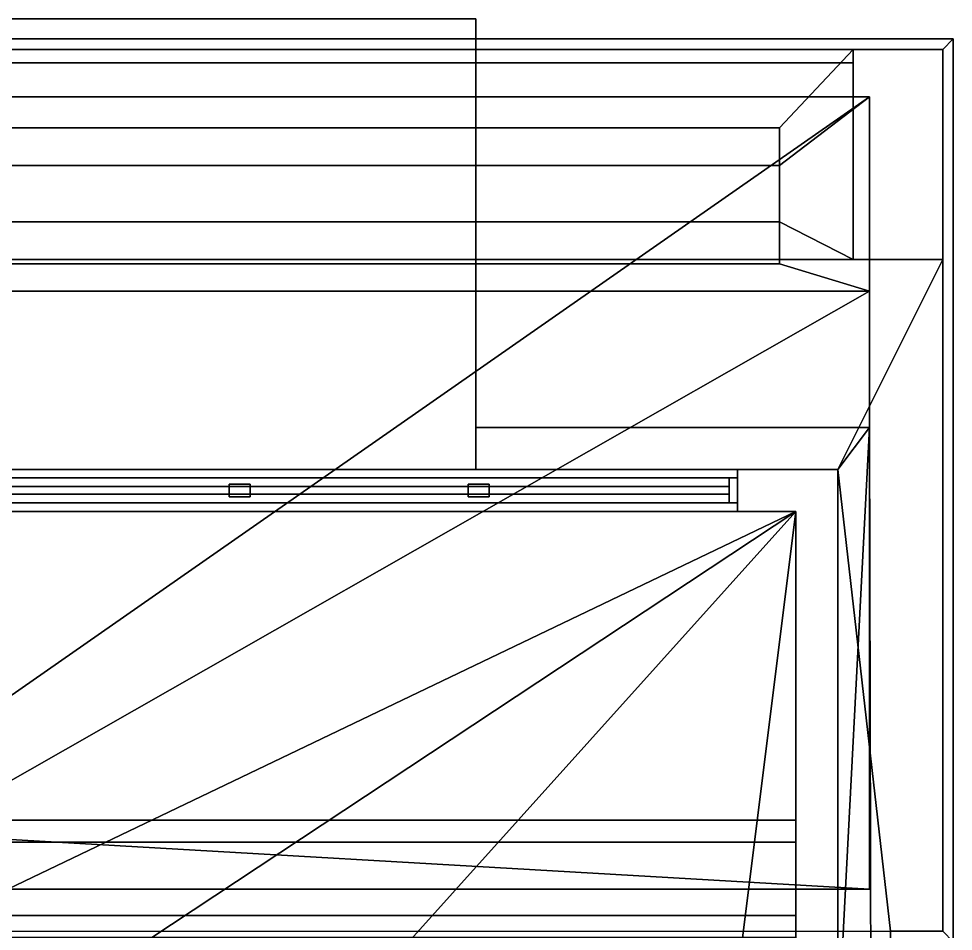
# Model space of a CAD drawing. Extents: x -7.1 to 5.5, y -11 to 12.
# Drawn here: x 0.986 to 5.44, y 7.7 to 12.047 of the extents above; entities that cross this region are included whole.
import ezdxf

# ---------------------------------------------------------------- set-up
doc = ezdxf.new("R2010")
doc.units = 0

msp = doc.modelspace()

# ---------------------------------------------------------------- linework, layer by layer
for points in [[(3.1645, 12.0466, -0.0047), (-4.7846, 12.0466, -0.0047), (-4.7846, 12.0466, 1.3192), (3.1645, 12.0466, 1.3192)], [(-4.7846, 9.9, 1.3192), (3.1645, 9.9, 1.3192), (3.1645, 12.0466, 1.3192), (-4.7846, 12.0466, 1.3192)], [(3.1645, 12.0466, -0.0047), (3.1645, 12.0466, 1.3192), (3.1645, 10.1, 0.0953), (3.1645, 10.1, -0.0047)], [(3.1645, 12.0466, 1.3192), (3.1645, 9.9, 1.3192), (3.1645, 9.9, 0.0953), (3.1645, 10.1, 0.0953)], [(5.44, 11.95, 15.7), (5.44, 11.95, 15.5697), (-7.06, 11.95, 15.5697), (-7.06, 11.95, 15.7)], [(5.39, 11.9, 15.7), (5.44, 11.95, 15.7), (-7.06, 11.95, 15.7), (-7.01, 11.9, 15.7)], [(-7.01, 11.9, 15.5697), (-7.06, 11.95, 15.5697), (5.44, 11.95, 15.5697), (5.39, 11.9, 15.5697)], [(5.39, 7.7, 15.7), (5.44, 7.65, 15.7), (5.44, 11.95, 15.7), (5.39, 11.9, 15.7)], [(5.39, 11.9, 15.5697), (5.44, 11.95, 15.5697), (5.44, 7.65, 15.5697), (5.39, 7.7, 15.5697)], [(5.44, 11.95, 15.7), (5.44, 7.65, 15.7), (5.44, 7.65, 15.5697), (5.44, 11.95, 15.5697)], [(4.9622, 11.9, 14.2953), (-6.5822, 11.9, 14.2953), (-7.01, 11.9, 15.8261), (5.39, 11.9, 15.8261)], [(-7.01, 11.9, 15.8261), (-7.01, 7.7, 15.8261), (5.39, 7.7, 15.8261), (5.39, 11.9, 15.8261)], [(-6.5822, 11.9, 3.7367), (4.9622, 11.9, 3.7367), (4.9622, 11.8363, 3.7213), (-6.5823, 11.8363, 3.7213)], [(-6.5822, 11.9, 7.3367), (4.9622, 11.9, 7.3367), (4.9622, 11.8363, 7.3213), (-6.5823, 11.8363, 7.3213)], [(4.9622, 11.9, 3.7367), (-6.5822, 11.9, 3.7367), (-6.2325, 11.5272, 4.8353), (4.6125, 11.5272, 4.8353)], [(4.9622, 11.9, 7.3367), (-6.5822, 11.9, 7.3367), (-6.2325, 11.5272, 8.4353), (4.6125, 11.5272, 8.4353)], [(-6.5822, 11.9, 10.6953), (4.9622, 11.9, 10.6953), (4.9622, 10.9, 10.6953), (-6.5822, 10.9, 10.6953)], [(4.9622, 11.9, 10.6953), (-6.5822, 11.9, 10.6953), (-6.2325, 11.5272, 12.0353), (4.6125, 11.5272, 12.0353)], [(-6.5822, 11.9, 14.2953), (4.9622, 11.9, 14.2953), (4.9622, 10.9, 14.2953), (-6.5822, 10.9, 14.2953)], [(4.9622, 10.9, 7.0953), (4.9622, 11.9, 3.7367), (4.6125, 11.5272, 4.8353), (4.6125, 11.0784, 6.4553)], [(4.9622, 10.9, 10.6953), (4.9622, 11.9, 7.3367), (4.6125, 11.5272, 8.4353), (4.6125, 11.0784, 10.0553)], [(4.9622, 10.9, 14.2953), (4.9622, 11.9, 10.6953), (4.6125, 11.5272, 12.0353), (4.6125, 11.0784, 13.6553)], [(4.9622, 10.9, 3.4953), (4.9622, 11.8371, 3.7216), (4.9622, 11.9, 3.4953)], [(4.9622, 10.9, 7.0953), (4.9622, 11.9, 7.0953), (4.9622, 11.9, 3.4953)], [(5.39, 11.9, 7.0953), (5.39, 11.9, 3.4953), (4.9622, 11.9, 3.4953), (4.9622, 11.9, 7.0953)], [(4.9622, 11.9, 3.4953), (5.39, 11.9, 3.4953), (5.39, 10.9, 3.4953), (4.9622, 10.9, 3.4953)], [(4.9622, 10.9, 7.0953), (4.9622, 11.8371, 7.3216), (4.9622, 11.9, 7.0953)], [(4.9622, 10.9, 10.6953), (4.9622, 11.9, 10.6953), (4.9622, 11.9, 7.0953)], [(5.39, 11.9, 10.6953), (5.39, 11.9, 7.0953), (4.9622, 11.9, 7.0953), (4.9622, 11.9, 10.6953)], [(4.9622, 11.9, 7.0953), (5.39, 11.9, 7.0953), (5.39, 10.9, 7.0953), (4.9622, 10.9, 7.0953)], [(4.9622, 10.9, 14.2953), (4.9622, 11.9, 14.2953), (4.9622, 11.9, 10.6953)], [(5.39, 11.9, 14.2953), (5.39, 11.9, 10.6953), (4.9622, 11.9, 10.6953), (4.9622, 11.9, 14.2953)], [(5.39, 11.9, 14.2953), (4.9622, 11.9, 14.2953), (5.39, 11.9, 15.8261)], [(5.39, 7.7, 3.4953), (5.39, 11.9, 3.4953), (5.39, 11.9, 7.0953), (5.39, 7.7, 7.0953)], [(5.39, 7.7, 7.0953), (5.39, 11.9, 7.0953), (5.39, 11.9, 10.6953), (5.39, 7.7, 10.6953)], [(5.39, 7.7, 10.6953), (5.39, 11.9, 10.6953), (5.39, 11.9, 14.2953), (5.39, 7.7, 14.2953)], [(5.39, 11.9, 14.2953), (5.39, 11.9, 15.8261), (5.39, 7.7, 15.8261), (5.39, 7.7, 14.2953)], [(-6.5823, 11.8363, 3.7213), (4.9622, 11.8363, 3.7213), (4.9622, 10.9, 3.4953), (-6.5823, 10.9, 3.4953)], [(-6.5823, 11.8363, 7.3213), (4.9622, 11.8363, 7.3213), (4.9622, 10.9, 7.0953), (-6.5823, 10.9, 7.0953)], [(-6.66, 11.6741, 3.6953), (5.04, 11.6741, 3.6953), (4.6125, 11.3477, 4.8353), (-6.2325, 11.3477, 4.8353)], [(0.04, 8.189, 3.6953), (5.04, 11.6741, 3.6953), (-6.66, 11.6741, 3.6953), (-2.16, 8.189, 3.6953)], [(-6.66, 11.6741, 7.2953), (5.04, 11.6741, 7.2953), (4.6125, 11.3477, 8.4353), (-6.2325, 11.3477, 8.4353)], [(0.04, 8.189, 7.2953), (5.04, 11.6741, 7.2953), (-6.66, 11.6741, 7.2953), (-2.16, 8.189, 7.2953)], [(-6.66, 11.6741, 10.8953), (5.04, 11.6741, 10.8953), (4.6125, 11.3477, 12.0353), (-6.2325, 11.3477, 12.0353)], [(0.04, 8.189, 10.8953), (5.04, 11.6741, 10.8953), (-6.66, 11.6741, 10.8953), (-2.16, 8.189, 10.8953)], [(5.04, 11.6741, 3.6953), (0.04, 8.189, 3.6953), (5.04, 7.9, 3.6953)], [(5.04, 11.6741, 7.2953), (0.04, 8.189, 7.2953), (5.04, 7.9, 7.2953)], [(5.04, 11.6741, 10.8953), (0.04, 8.189, 10.8953), (5.04, 7.9, 10.8953)], [(5.04, 11.6741, 3.6953), (5.04, 10.7481, 6.8953), (4.6125, 10.8784, 6.4553), (4.6125, 11.3477, 4.8353)], [(5.04, 11.6741, 7.2953), (5.04, 10.7481, 10.4953), (4.6125, 10.8784, 10.0553), (4.6125, 11.3477, 8.4353)], [(5.04, 11.6741, 10.8953), (5.04, 10.7481, 14.0953), (4.6125, 10.8784, 13.6553), (4.6125, 11.3477, 12.0353)], [(5.04, 11.6741, 3.6953), (5.04, 7.9, 3.6953), (5.04, 7.9, 6.8953), (5.04, 10.7481, 6.8953)], [(5.04, 11.6741, 7.2953), (5.04, 7.9, 7.2953), (5.04, 7.9, 10.4953), (5.04, 10.7481, 10.4953)], [(5.04, 11.6741, 10.8953), (5.04, 7.9, 10.8953), (5.04, 7.9, 14.0953), (5.04, 10.7481, 14.0953)], [(4.6125, 11.3477, 4.8353), (4.6125, 11.5272, 4.8353), (-6.2325, 11.5272, 4.8353), (-6.2325, 11.3477, 4.8353)], [(4.6125, 11.3477, 8.4353), (4.6125, 11.5272, 8.4353), (-6.2325, 11.5272, 8.4353), (-6.2325, 11.3477, 8.4353)], [(4.6125, 11.3477, 12.0353), (4.6125, 11.5272, 12.0353), (-6.2325, 11.5272, 12.0353), (-6.2325, 11.3477, 12.0353)], [(4.6125, 10.8784, 6.4553), (4.6125, 11.0784, 6.4553), (4.6125, 11.5272, 4.8353), (4.6125, 11.3477, 4.8353)], [(4.6125, 10.8784, 10.0553), (4.6125, 11.0784, 10.0553), (4.6125, 11.5272, 8.4353), (4.6125, 11.3477, 8.4353)], [(4.6125, 10.8784, 13.6553), (4.6125, 11.0784, 13.6553), (4.6125, 11.5272, 12.0353), (4.6125, 11.3477, 12.0353)], [(-6.5822, 10.9, 7.0953), (4.9622, 10.9, 7.0953), (4.6125, 11.0784, 6.4553), (-6.2325, 11.0784, 6.4553)], [(-6.5822, 10.9, 10.6953), (4.9622, 10.9, 10.6953), (4.6125, 11.0784, 10.0553), (-6.2325, 11.0784, 10.0553)], [(-6.5822, 10.9, 14.2953), (4.9622, 10.9, 14.2953), (4.6125, 11.0784, 13.6553), (-6.2325, 11.0784, 13.6553)], [(-6.2325, 10.8784, 6.4553), (-6.2325, 11.0784, 6.4553), (4.6125, 11.0784, 6.4553), (4.6125, 10.8784, 6.4553)], [(-6.2325, 10.8784, 10.0553), (-6.2325, 11.0784, 10.0553), (4.6125, 11.0784, 10.0553), (4.6125, 10.8784, 10.0553)], [(-6.2325, 10.8784, 13.6553), (-6.2325, 11.0784, 13.6553), (4.6125, 11.0784, 13.6553), (4.6125, 10.8784, 13.6553)], [(-7.01, 10.9, 3.2953), (-7.01, 10.9, 3.4953), (5.39, 10.9, 3.4953), (5.39, 10.9, 3.2953)], [(4.89, 9.9, 3.2953), (-6.51, 9.9, 3.2953), (-7.01, 10.9, 3.2953), (5.39, 10.9, 3.2953)], [(5.04, 10.7481, 6.8953), (-6.66, 10.7481, 6.8953), (-6.2325, 10.8784, 6.4553), (4.6125, 10.8784, 6.4553)], [(5.04, 10.7481, 10.4953), (-6.66, 10.7481, 10.4953), (-6.2325, 10.8784, 10.0553), (4.6125, 10.8784, 10.0553)], [(5.04, 10.7481, 14.0953), (-6.66, 10.7481, 14.0953), (-6.2325, 10.8784, 13.6553), (4.6125, 10.8784, 13.6553)], [(4.89, 9.9, 3.2953), (5.39, 10.9, 3.2953), (5.39, 7.7, 3.2953), (5.14, 7.7, 3.2953)], [(5.39, 10.9, 3.2953), (5.39, 10.9, 3.4953), (5.39, 7.7, 3.4953), (5.39, 7.7, 3.2953)], [(-2.16, 7.9, 6.8953), (-6.66, 10.7481, 6.8953), (5.04, 10.7481, 6.8953), (0.04, 7.9, 6.8953)], [(-2.16, 7.9, 10.4953), (-6.66, 10.7481, 10.4953), (5.04, 10.7481, 10.4953), (0.04, 7.9, 10.4953)], [(-2.16, 7.9, 14.0953), (-6.66, 10.7481, 14.0953), (5.04, 10.7481, 14.0953), (0.04, 7.9, 14.0953)], [(5.04, 10.7481, 6.8953), (5.04, 7.9, 6.8953), (0.04, 7.9, 6.8953)], [(5.04, 10.7481, 10.4953), (5.04, 7.9, 10.4953), (0.04, 7.9, 10.4953)], [(5.04, 10.7481, 14.0953), (5.04, 7.9, 14.0953), (0.04, 7.9, 14.0953)], [(4.89, 9.9, 0.0953), (5.04, 10.1, 0.0953), (3.1645, 10.1, 0.0953), (3.1645, 9.9, 0.0953)], [(5.04, 10.1, 0.0953), (5.04, 10.1, -0.0047), (3.1645, 10.1, -0.0047), (3.1645, 10.1, 0.0953)], [(4.89, 7.2, 0.0953), (5.04, 10.1, 0.0953), (4.89, 9.9, 0.0953)], [(4.89, 7.2, 0.0953), (4.89, 5.7, 0.0953), (5.09, -10.8667, 0.0953), (5.04, 10.1, 0.0953)], [(5.09, -10.8667, 0.0953), (5.09, -10.8667, -0.0047), (5.04, 10.1, -0.0047), (5.04, 10.1, 0.0953)], [(-6.51, 9.9, 3.2953), (4.89, 9.9, 3.2953), (4.4114, 9.9, 2.9935), (-6.0315, 9.9, 2.9935)], [(3.1645, 9.9, 1.3192), (-4.7846, 9.9, 1.3192), (-6.0315, 9.9, 1.4953), (4.4114, 9.9, 1.4953)], [(4.4114, 9.9, 1.4953), (-6.0315, 9.9, 1.4953), (-6.0315, 9.7, 1.4953), (4.4114, 9.7, 1.4953)], [(-6.0315, 9.9, 2.9935), (4.4114, 9.9, 2.9935), (4.4114, 9.7, 2.9935), (-6.0315, 9.7, 2.9935)], [(4.4114, 9.9, 1.4953), (4.89, 9.9, 0.0953), (3.1645, 9.9, 0.0953), (3.1645, 9.9, 1.3192)], [(4.4114, 9.9, 2.9935), (4.4114, 9.9, 1.4953), (4.4114, 9.7, 1.4953), (4.4114, 9.7, 2.9935)], [(4.89, 9.9, 3.2953), (4.89, 9.9, 0.0953), (4.4114, 9.9, 1.4953), (4.4114, 9.9, 2.9935)], [(4.89, 7.2, 0.0953), (4.89, 9.9, 0.0953), (4.89, 9.9, 3.2953), (4.89, 7.2, 2.0953)], [(4.89, 7.2, 3.0953), (4.89, 9.9, 3.2953), (4.89, -10.5, 3.2953), (4.89, 5.7, 3.0953)], [(4.89, 9.9, 3.2953), (5.14, 7.7, 3.2953), (5.14, 5.7, 3.2953), (4.89, -10.5, 3.2953)], [(4.89, 7.2, 2.0953), (4.89, 9.9, 3.2953), (4.89, 7.2, 3.0953)], [(4.4114, 9.86, 2.9935), (4.3714, 9.86, 2.9535), (-5.9915, 9.86, 2.9535), (-6.0315, 9.86, 2.9935)], [(-6.0315, 9.86, 1.4953), (-5.9915, 9.86, 1.5353), (4.3714, 9.86, 1.5353), (4.4114, 9.86, 1.4953)], [(4.3714, 9.86, 1.5353), (-5.9915, 9.86, 1.5353), (-5.9915, 9.74, 1.5353), (4.3714, 9.74, 1.5353)], [(-5.9915, 9.86, 2.9535), (4.3714, 9.86, 2.9535), (4.3714, 9.74, 2.9535), (-5.9915, 9.74, 2.9535)], [(4.3714, 9.86, 2.9535), (4.3714, 9.86, 1.5353), (4.3714, 9.74, 1.5353), (4.3714, 9.74, 2.9535)], [(4.4114, 9.86, 1.4953), (4.3714, 9.86, 1.5353), (4.3714, 9.86, 2.9535), (4.4114, 9.86, 2.9935)], [(-5.9915, 9.818, 1.5353), (-5.9915, 9.818, 2.9535), (4.3714, 9.818, 2.9535), (4.3714, 9.818, 1.5353)], [(-5.9915, 9.818, 2.9535), (-5.9915, 9.782, 2.9535), (4.3714, 9.782, 2.9535), (4.3714, 9.818, 2.9535)], [(4.3714, 9.818, 1.5353), (4.3714, 9.782, 1.5353), (-5.9915, 9.782, 1.5353), (-5.9915, 9.818, 1.5353)], [(1.9888, 9.77, 2.9535), (1.9888, 9.83, 2.9535), (1.9888, 9.83, 1.5353), (1.9888, 9.77, 1.5353)], [(1.9888, 9.83, 1.5353), (1.9888, 9.83, 2.9535), (2.0888, 9.83, 2.9535), (2.0888, 9.83, 1.5353)], [(2.0888, 9.77, 2.9535), (2.0888, 9.77, 1.5353), (2.0888, 9.83, 1.5353), (2.0888, 9.83, 2.9535)], [(3.1286, 9.83, 1.5353), (3.1286, 9.83, 2.9535), (3.2286, 9.83, 2.9535), (3.2286, 9.83, 1.5353)], [(3.1286, 9.77, 2.9535), (3.1286, 9.83, 2.9535), (3.1286, 9.83, 1.5353), (3.1286, 9.77, 1.5353)], [(3.2286, 9.77, 2.9535), (3.2286, 9.77, 1.5353), (3.2286, 9.83, 1.5353), (3.2286, 9.83, 2.9535)], [(4.3714, 9.818, 2.9535), (4.3714, 9.782, 2.9535), (4.3714, 9.782, 1.5353), (4.3714, 9.818, 1.5353)], [(-5.9915, 9.782, 1.5353), (4.3714, 9.782, 1.5353), (4.3714, 9.782, 2.9535), (-5.9915, 9.782, 2.9535)], [(1.9888, 9.77, 2.9535), (1.9888, 9.77, 1.5353), (2.0888, 9.77, 1.5353), (2.0888, 9.77, 2.9535)], [(3.1286, 9.77, 2.9535), (3.1286, 9.77, 1.5353), (3.2286, 9.77, 1.5353), (3.2286, 9.77, 2.9535)], [(4.4114, 9.74, 1.4953), (4.3714, 9.74, 1.5353), (-5.9915, 9.74, 1.5353), (-6.0315, 9.74, 1.4953)], [(-6.0315, 9.74, 2.9935), (-5.9915, 9.74, 2.9535), (4.3714, 9.74, 2.9535), (4.4114, 9.74, 2.9935)], [(4.4114, 9.74, 2.9935), (4.3714, 9.74, 2.9535), (4.3714, 9.74, 1.5353), (4.4114, 9.74, 1.4953)], [(4.69, 9.7, 3.0953), (-3.66, 5.7, 3.0953), (-6.31, 9.7, 3.0953)], [(-6.31, 9.7, 0.0953), (0.64, 5.7, 0.0953), (1.09, 5.7, 0.0953), (4.69, 9.7, 0.0953)], [(4.69, 9.7, 3.0953), (-6.31, 9.7, 3.0953), (-6.0315, 9.7, 2.9935), (4.4114, 9.7, 2.9935)], [(-6.31, 9.7, 0.0953), (4.69, 9.7, 0.0953), (4.4114, 9.7, 1.4953), (-6.0315, 9.7, 1.4953)], [(4.69, 9.7, 3.0953), (-1.36, 5.7, 3.0953), (-3.66, 5.7, 3.0953)], [(4.69, 9.7, 3.0953), (1.09, 5.7, 3.0953), (-1.36, 5.7, 3.0953)], [(4.69, 7.2, 3.0953), (1.09, 5.7, 3.0953), (4.69, 9.7, 3.0953)], [(1.09, 5.7, 0.0953), (4.19, 5.7, 0.0953), (4.69, 9.7, 0.0953)], [(4.69, 7.2, 0.0953), (4.69, 9.7, 0.0953), (4.19, 5.7, 0.0953)], [(4.69, 9.7, 0.0953), (4.69, 9.7, 2.0953), (4.4114, 9.7, 1.4953)], [(4.69, 9.7, 2.0953), (4.69, 9.7, 3.0953), (4.4114, 9.7, 2.9935), (4.4114, 9.7, 1.4953)], [(4.69, 9.7, 2.0953), (4.69, 7.2, 2.0953), (4.69, 7.2, 3.0953), (4.69, 9.7, 3.0953)], [(4.69, 9.7, 0.0953), (4.69, 7.2, 0.0953), (4.69, 7.2, 2.0953), (4.69, 9.7, 2.0953)], [(4.69, 8.23, 1.0453), (-4.31, 8.23, 1.0453), (-4.31, 7.67, 1.0453), (4.69, 7.67, 1.0453)], [(4.69, 8.23, 0.9453), (-4.31, 8.23, 0.9453), (-4.31, 8.23, 1.0453), (4.69, 8.23, 1.0453)], [(4.69, 8.23, 0.9453), (4.69, 7.67, 0.9453), (-4.31, 7.67, 0.9453), (-4.31, 8.23, 0.9453)], [(0.04, 8.189, 3.6953), (0.04, 7.9, 3.6953), (5.04, 7.9, 3.6953)], [(0.04, 8.189, 7.2953), (0.04, 7.9, 7.2953), (5.04, 7.9, 7.2953)], [(0.04, 8.189, 10.8953), (0.04, 7.9, 10.8953), (5.04, 7.9, 10.8953)], [(4.69, 8.125, 0.0953), (-4.31, 8.125, 0.0953), (-4.31, 8.125, 0.9453), (4.69, 8.125, 0.9453)], [(5.04, 7.9, 3.6953), (0.04, 7.9, 3.6953), (0.04, 7.9, 6.8953), (5.04, 7.9, 6.8953)], [(5.04, 7.9, 7.2953), (0.04, 7.9, 7.2953), (0.04, 7.9, 10.4953), (5.04, 7.9, 10.4953)], [(5.04, 7.9, 10.8953), (0.04, 7.9, 10.8953), (0.04, 7.9, 14.0953), (5.04, 7.9, 14.0953)], [(4.69, 7.775, 0.9453), (-4.31, 7.775, 0.9453), (-4.31, 7.775, 0.0953), (4.69, 7.775, 0.0953)], [(5.39, 7.7, 3.2953), (5.39, 7.7, 3.4953), (5.14, 7.7, 3.4953), (5.14, 7.7, 3.2953)], [(5.14, 5.7, 3.2953), (5.14, 7.7, 3.2953), (5.14, 7.7, 3.4953), (5.14, 5.7, 3.4953)]]:
    msp.add_3dface(points)

doc.saveas('drawing.dxf')
